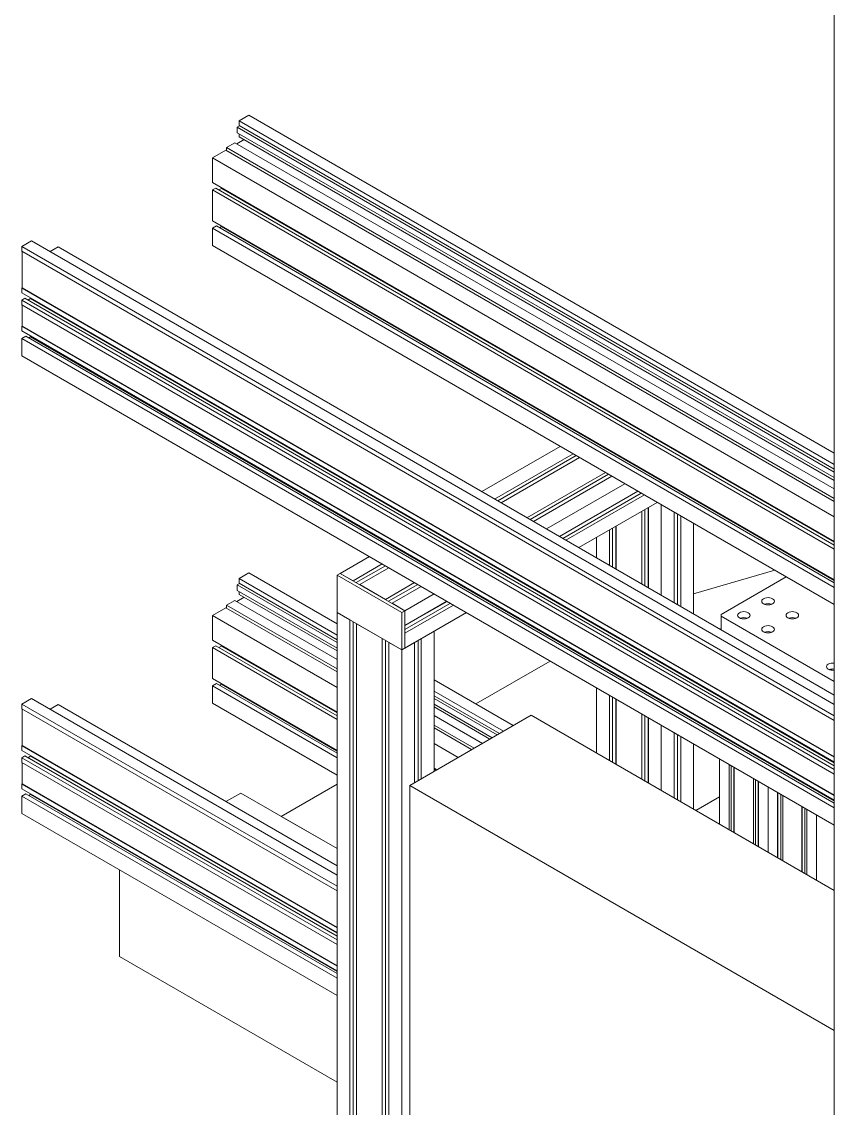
# Model space of a CAD drawing. Header units: millimetres. Extents: x 169 to 14583, y -399 to 10804.
# Drawn here: x 9548 to 10259, y 7561 to 8511 of the extents above; entities that cross this region are included whole.
import ezdxf

# ---------------------------------------------------------------- set-up
doc = ezdxf.new("R2010")
doc.units = ezdxf.units.MM
doc.header["$LTSCALE"] = 35

msp = doc.modelspace()

# ---------------------------------------------------------------- linework, layer by layer
at = {"color": 7, "linetype": 'Continuous', "lineweight": 18}
for p, q in [((10258.84, 6993.664), (10258.84, 8790.053)), ((9738.409, 8424.639), (9746.895, 8429.537)), ((9746.895, 8429.537), (10258.84, 8133.998)), ((9736.642, 8419.128), (9738.763, 8420.352)), ((9736.642, 8414.228), (9736.642, 8419.128)), ((9736.642, 8419.128), (10258.84, 8117.669)), ((9738.409, 8424.639), (10258.84, 8124.201)), ((9738.409, 8420.556), (9738.409, 8424.639)), ((9738.409, 8420.556), (10258.84, 8120.118)), ((9736.253, 8404.614), (9742.653, 8408.308)), ((9736.642, 8414.228), (10258.84, 8112.77)), ((9738.409, 8410.758), (9738.409, 8413.208)), ((9738.409, 8410.758), (10258.84, 8110.32)), ((9715.075, 8392.388), (9726.742, 8399.123)), ((9726.742, 8399.123), (10258.84, 8091.95)), ((9727.343, 8401.348), (9734.626, 8405.553)), ((9727.343, 8398.776), (9727.343, 8401.348)), ((9727.343, 8401.348), (10258.84, 8094.522)), ((9734.626, 8405.553), (10258.84, 8102.931)), ((9715.075, 8392.388), (10258.84, 8078.479)), ((9715.075, 8370.75), (9715.075, 8392.388)), ((9715.075, 8370.75), (10258.84, 8056.841)), ((9715.075, 8364.217), (9717.903, 8365.85)), ((9715.075, 8337.271), (9715.075, 8364.217)), ((9715.075, 8364.217), (10258.84, 8050.308)), ((9717.903, 8365.85), (10258.84, 8053.574)), ((9720.555, 8364.319), (9722.853, 8365.645)), ((9722.853, 8365.645), (9722.853, 8366.259)), ((9722.853, 8365.645), (10258.84, 8056.227)), ((9715.075, 8337.271), (10258.84, 8023.362)), ((9715.075, 8330.739), (9718.61, 8332.78)), ((9715.075, 8330.739), (10258.84, 8016.83)), ((9715.075, 8315.633), (9715.075, 8330.739)), ((9718.61, 8332.78), (10258.84, 8020.912)), ((9721.262, 8331.249), (9722.853, 8332.167)), ((9722.853, 8332.167), (9722.853, 8332.781)), ((9722.853, 8332.167), (10258.84, 8022.749)), ((9548.198, 8314.832), (9556.683, 8319.731)), ((9548.198, 8314.832), (10258.84, 7904.587)), ((9548.198, 8310.749), (9548.198, 8314.832)), ((9556.683, 8319.731), (10258.84, 7914.384)), ((9572.949, 8310.34), (9580.017, 8314.421)), ((9580.017, 8314.421), (10258.84, 7922.545)), ((9715.075, 8315.633), (10258.84, 8001.724)), ((9548.198, 8310.749), (10258.84, 7900.504)), ((9548.48, 8278.659), (9548.48, 8310.586)), ((9548.198, 8278.496), (9548.48, 8278.659)), ((9548.198, 8278.496), (10258.84, 7868.251)), ((9548.198, 8274.413), (9548.198, 8278.496)), ((9548.198, 8274.413), (10258.84, 7864.168)), ((9548.48, 8278.659), (10258.84, 7868.578)), ((9548.198, 8267.881), (9551.026, 8269.514)), ((9548.198, 8263.798), (9548.198, 8267.881)), ((9548.198, 8267.881), (10258.84, 7857.636)), ((9548.198, 8263.798), (10258.84, 7853.553)), ((9551.026, 8269.514), (10258.84, 7860.902)), ((9553.678, 8267.983), (9555.976, 8269.309)), ((9555.976, 8269.309), (9555.976, 8269.923)), ((9555.976, 8269.309), (10258.84, 7863.554)), ((9548.48, 8245.181), (9548.48, 8263.635)), ((9548.198, 8245.018), (9548.48, 8245.181)), ((9548.198, 8240.935), (9548.198, 8245.018)), ((9548.198, 8245.018), (10258.84, 7834.773)), ((9548.48, 8245.181), (10258.84, 7835.099)), ((9548.198, 8240.935), (10258.84, 7830.69)), ((9548.198, 8234.403), (9551.733, 8236.444)), ((9551.733, 8236.444), (10258.84, 7828.24)), ((9554.385, 8234.913), (9555.976, 8235.831)), ((9555.976, 8235.831), (9555.976, 8236.445)), ((9555.976, 8235.831), (10258.84, 7830.076)), ((9548.198, 8219.297), (9548.198, 8234.403)), ((9548.198, 8234.403), (10258.84, 7824.158)), ((9548.198, 8219.297), (10258.84, 7809.052)), ((9950.552, 8100.516), (10019.131, 8140.105)), ((9961.76, 8094.046), (10030.338, 8133.635)), ((9964.589, 8092.413), (10033.167, 8132.002)), ((9967.524, 8090.718), (10036.103, 8130.308)), ((9967.629, 8090.658), (10036.207, 8130.247)), ((9990.044, 8077.718), (10058.623, 8117.307)), ((9992.873, 8076.084), (10061.452, 8115.674)), ((9995.808, 8074.39), (10064.387, 8113.979)), ((9995.913, 8074.329), (10064.492, 8113.919)), ((10007.121, 8067.859), (10075.699, 8107.449)), ((10018.33, 8061.388), (10086.909, 8100.978)), ((10018.438, 8061.326), (10087.016, 8100.916)), ((10021.372, 8059.632), (10089.95, 8099.222)), ((10024.2, 8058), (10092.779, 8097.589)), ((10035.41, 8051.529), (10103.988, 8091.118)), ((10090.442, 8019.759), (10090.442, 8083.298)), ((10093.271, 8018.126), (10093.271, 8084.931)), ((10096.205, 8016.432), (10096.205, 8086.625)), ((10096.311, 8016.371), (10096.311, 8086.686)), ((10107.519, 8009.901), (10107.519, 8089.08)), ((10118.727, 8003.431), (10118.727, 8082.61)), ((10118.833, 8003.369), (10118.833, 8082.548)), ((10121.767, 8001.675), (10121.767, 8080.854)), ((10124.596, 8000.043), (10124.596, 8079.222)), ((10062.158, 8036.087), (10062.158, 8066.97)), ((10064.987, 8034.454), (10064.987, 8068.603)), ((10067.921, 8032.76), (10067.921, 8070.297)), ((10068.027, 8032.699), (10068.027, 8070.358)), ((10135.803, 7993.572), (10135.803, 8072.752)), ((10050.951, 8042.557), (10050.951, 8060.5)), ((9826.798, 8029.074), (9852.254, 8043.769)), ((9838.005, 8022.604), (9863.461, 8037.299)), ((9738.409, 8024.534), (9746.895, 8029.432)), ((9746.895, 8029.432), (9823.969, 7984.938)), ((9826.798, 8029.074), (9823.969, 8027.441)), ((9823.969, 7994.779), (9823.969, 8027.441)), ((9823.969, 8027.441), (9880.538, 7994.785)), ((9838.005, 8022.604), (9826.798, 8029.074)), ((9883.366, 7996.417), (9826.798, 8029.074)), ((9840.834, 8020.971), (9866.29, 8035.666)), ((9843.77, 8019.276), (9869.225, 8033.971)), ((9843.874, 8019.216), (9869.33, 8033.911)), ((10135.803, 8011.12), (10206.834, 8031.747)), ((9736.642, 8019.023), (9738.763, 8020.247)), ((9736.642, 8014.123), (9736.642, 8019.023)), ((9736.642, 8019.023), (9823.969, 7968.609)), ((9738.409, 8020.451), (9738.409, 8024.534)), ((9738.409, 8024.534), (9823.969, 7975.141)), ((9738.409, 8020.451), (9823.969, 7971.059)), ((9866.29, 8006.276), (9843.874, 8019.216)), ((9866.29, 8006.276), (9891.745, 8020.971)), ((9869.118, 8004.642), (9894.574, 8019.338)), ((9872.054, 8002.948), (9897.51, 8017.643)), ((9872.159, 8002.887), (9897.614, 8017.583)), ((10216.73, 8026.033), (10159.916, 7993.235)), ((9736.253, 8004.509), (9742.653, 8008.203)), ((9736.642, 8014.123), (9823.969, 7963.71)), ((9738.409, 8010.653), (9738.409, 8013.103)), ((9738.409, 8010.653), (9823.969, 7961.26)), ((9883.366, 7996.417), (9908.822, 8011.113)), ((9715.075, 7992.283), (9726.742, 7999.018)), ((9726.742, 7999.018), (9823.969, 7942.89)), ((9727.343, 8001.243), (9734.626, 8005.448)), ((9727.343, 7998.671), (9727.343, 8001.243)), ((9727.343, 8001.243), (9823.969, 7945.462)), ((9734.626, 8005.448), (9823.969, 7953.871)), ((9883.366, 7996.417), (9872.159, 8002.887)), ((9883.366, 7983.475), (9920.032, 8004.642)), ((9883.366, 7983.351), (9920.139, 8004.58)), ((9883.366, 7979.964), (9923.073, 8002.886)), ((9883.366, 7976.698), (9925.901, 8001.253)), ((9715.075, 7992.283), (9823.969, 7929.419)), ((9715.075, 7970.645), (9715.075, 7992.283)), ((9880.538, 7962.123), (9823.969, 7994.779)), ((9835.177, 7988.309), (9823.969, 7994.779)), ((9823.969, 7488.524), (9823.969, 7994.779)), ((9835.177, 7482.054), (9835.177, 7988.309)), ((9880.538, 7994.785), (9883.366, 7996.417)), ((9880.538, 7962.123), (9880.538, 7994.785)), ((9883.366, 7983.475), (9883.366, 7996.417)), ((9883.366, 7963.756), (9883.366, 7996.417)), ((9883.366, 7963.756), (9937.111, 7994.782)), ((10159.916, 7993.235), (10159.916, 7991.602)), ((10159.916, 7991.602), (10258.84, 7934.495)), ((10159.916, 7991.602), (10159.916, 7979.653)), ((9838.005, 7483.687), (9838.005, 7986.676)), ((9840.94, 7487.708), (9840.94, 7984.982)), ((9863.461, 7971.981), (9841.046, 7984.921)), ((9841.046, 7478.666), (9841.046, 7984.921)), ((10158.76, 7980.32), (10159.916, 7980.987)), ((9715.075, 7970.645), (9823.969, 7907.781)), ((9863.461, 7465.726), (9863.461, 7971.981)), ((9866.29, 7467.359), (9866.29, 7970.348)), ((9883.366, 7963.756), (9883.366, 7976.698)), ((9894.786, 7847.883), (9894.786, 7970.348)), ((9908.822, 7978.451), (9897.614, 7971.981)), ((9897.614, 7849.516), (9897.614, 7971.981)), ((9908.822, 7855.986), (9908.822, 7978.451)), ((9715.075, 7964.112), (9717.903, 7965.745)), ((9715.075, 7964.112), (9823.969, 7901.249)), ((9715.075, 7937.166), (9715.075, 7964.112)), ((9717.903, 7965.745), (9823.969, 7904.514)), ((9720.555, 7964.214), (9722.853, 7965.54)), ((9722.853, 7965.54), (9722.853, 7966.154)), ((9722.853, 7965.54), (9823.969, 7907.167)), ((9869.224, 7471.379), (9869.224, 7968.654)), ((9869.33, 7462.338), (9869.33, 7968.593)), ((9880.538, 7962.123), (9869.33, 7968.593)), ((9891.745, 7968.593), (9880.538, 7962.123)), ((9883.366, 7963.756), (9880.538, 7962.123)), ((9880.538, 7455.868), (9880.538, 7962.123)), ((9891.745, 7846.128), (9891.745, 7968.593)), ((9891.852, 7846.189), (9891.852, 7968.654)), ((9945.349, 7914.867), (10010.446, 7952.446)), ((9715.075, 7937.166), (9823.969, 7874.303)), ((9715.075, 7930.634), (9718.61, 7932.675)), ((9718.61, 7932.675), (9823.969, 7871.853)), ((9721.262, 7931.144), (9722.853, 7932.062)), ((9722.853, 7932.062), (9722.853, 7932.676)), ((9722.853, 7932.062), (9823.969, 7873.689)), ((9908.822, 7935.954), (9978.084, 7895.97)), ((9715.075, 7930.634), (9823.969, 7867.771)), ((9715.075, 7915.528), (9715.075, 7930.634)), ((9908.822, 7926.157), (9969.598, 7891.071)), ((9908.822, 7922.074), (9966.062, 7889.03)), ((10050.951, 7871.906), (10050.951, 7929.064)), ((10062.158, 7865.436), (10062.158, 7922.594)), ((9548.198, 7914.727), (9556.683, 7919.626)), ((9548.198, 7910.644), (9548.198, 7914.727)), ((9548.198, 7914.727), (9823.969, 7755.528)), ((9556.683, 7919.626), (9823.969, 7765.324)), ((9572.949, 7910.235), (9580.017, 7914.316)), ((9580.017, 7914.316), (9823.969, 7773.485)), ((9715.075, 7915.528), (9823.969, 7852.665)), ((9908.822, 7919.625), (9963.941, 7887.805)), ((9908.822, 7914.726), (9959.698, 7885.356)), ((9908.822, 7912.276), (9957.576, 7884.131)), ((10064.987, 7863.803), (10064.987, 7920.961)), ((10067.921, 7862.109), (10067.921, 7919.267)), ((10068.027, 7862.048), (10068.027, 7919.206)), ((9548.198, 7910.644), (9823.969, 7751.445)), ((9548.48, 7878.554), (9548.48, 7910.481)), ((9993.675, 7904.97), (9887.609, 7843.74)), ((9908.822, 7904.887), (9951.176, 7880.436)), ((10258.84, 7751.894), (9993.675, 7904.97)), ((10090.442, 7849.108), (10090.442, 7906.266)), ((10093.271, 7847.475), (10093.271, 7904.633)), ((10096.205, 7845.781), (10096.205, 7902.939)), ((10096.311, 7845.72), (10096.311, 7902.877)), ((9908.822, 7896.478), (9943.893, 7876.232)), ((9908.822, 7893.906), (9941.665, 7874.946)), ((10107.519, 7839.25), (10107.519, 7896.407)), ((10118.727, 7832.78), (10118.727, 7889.937)), ((10118.833, 7832.718), (10118.833, 7889.876)), ((10121.767, 7831.024), (10121.767, 7888.182)), ((10124.596, 7829.391), (10124.596, 7886.549)), ((9548.198, 7878.391), (9548.48, 7878.554)), ((9548.198, 7874.308), (9548.198, 7878.391)), ((9548.198, 7878.391), (9823.969, 7719.191)), ((9548.198, 7874.308), (9823.969, 7715.109)), ((9548.48, 7878.554), (9823.969, 7719.518)), ((9908.822, 7880.435), (9929.998, 7868.21)), ((10135.803, 7822.921), (10135.803, 7880.079)), ((9548.198, 7867.776), (9551.026, 7869.409)), ((9548.198, 7863.693), (9548.198, 7867.776)), ((9548.198, 7867.776), (9823.969, 7708.576)), ((9551.026, 7869.409), (9823.969, 7711.842)), ((9553.678, 7867.878), (9555.976, 7869.204)), ((9555.976, 7869.204), (9555.976, 7869.818)), ((9555.976, 7869.204), (9823.969, 7714.495)), ((10158.501, 7809.818), (10158.501, 7866.976)), ((9548.198, 7863.693), (9823.969, 7704.494)), ((9548.48, 7845.076), (9548.48, 7863.53)), ((9908.822, 7858.797), (9911.256, 7857.391)), ((9908.822, 7858.183), (9910.725, 7857.084)), ((10166.881, 7804.981), (10166.881, 7862.139)), ((10168.648, 7803.96), (10168.648, 7861.118)), ((10171.123, 7802.532), (10171.123, 7859.689)), ((10171.335, 7802.409), (10171.335, 7859.567)), ((10188.094, 7792.735), (10188.094, 7849.893)), ((10189.862, 7791.714), (10189.862, 7848.872)), ((10192.337, 7790.286), (10192.337, 7847.443)), ((10192.549, 7790.163), (10192.549, 7847.321)), ((9548.198, 7844.913), (9548.48, 7845.076)), ((9548.198, 7840.83), (9548.198, 7844.913)), ((9548.198, 7844.913), (9823.969, 7685.713)), ((9548.198, 7840.83), (9823.969, 7681.631)), ((9548.198, 7834.298), (9551.733, 7836.339)), ((9548.48, 7845.076), (9823.969, 7686.04)), ((9551.733, 7836.339), (9823.969, 7679.18)), ((9555.976, 7835.726), (9555.976, 7836.34)), ((9739.824, 7837.04), (9726.851, 7829.551)), ((9823.969, 7788.464), (9739.824, 7837.04)), ((9775.179, 7816.63), (9823.969, 7844.796)), ((9887.609, 7843.74), (9887.609, 7533.454)), ((9887.609, 7843.74), (10258.84, 7629.433)), ((10200.928, 7842.484), (10200.928, 7785.326)), ((10209.307, 7780.489), (10209.307, 7837.646)), ((10209.519, 7780.366), (10209.519, 7837.524)), ((9548.198, 7834.298), (9823.969, 7675.098)), ((9548.198, 7819.192), (9548.198, 7834.298)), ((9554.385, 7834.808), (9555.976, 7835.726)), ((9555.976, 7835.726), (9823.969, 7681.017)), ((10158.501, 7833.802), (10137.729, 7821.81)), ((10211.994, 7778.937), (10211.994, 7836.095)), ((10213.762, 7835.075), (10213.762, 7777.917)), ((9548.198, 7819.192), (9823.969, 7659.992)), ((10230.52, 7768.242), (10230.52, 7825.4)), ((10230.732, 7768.12), (10230.732, 7825.278)), ((10233.207, 7766.691), (10233.207, 7823.849)), ((10234.975, 7822.829), (10234.975, 7765.671)), ((10243.354, 7817.991), (10243.354, 7760.834)), ((9823.969, 7788.464), (9775.179, 7816.63)), ((9633.758, 7769.799), (9633.758, 7694.155)), ((9633.758, 7694.155), (9823.969, 7584.348))]:
    msp.add_line(p, q, dxfattribs=at)
at = {"color": 7, "linetype": 'Continuous', "lineweight": 18, "flags": 128}
for points in [[(10204.817, 8006.91), (10203.678, 8007.415), (10202.351, 8007.732), (10200.928, 8007.84), (10199.504, 8007.732), (10198.178, 8007.415), (10197.039, 8006.91), (10196.165, 8006.252), (10195.615, 8005.487), (10195.428, 8004.665), (10195.615, 8003.843), (10196.165, 8003.077), (10197.039, 8002.42), (10198.178, 8001.915), (10199.504, 8001.598), (10200.928, 8001.49), (10202.351, 8001.598), (10203.678, 8001.915), (10204.817, 8002.42), (10205.691, 8003.077), (10206.24, 8003.843), (10206.428, 8004.665), (10206.24, 8005.487), (10205.691, 8006.252), (10204.817, 8006.91)], [(10183.604, 7994.664), (10182.465, 7995.168), (10181.138, 7995.486), (10179.715, 7995.594), (10178.291, 7995.486), (10176.965, 7995.168), (10175.826, 7994.664), (10174.952, 7994.006), (10174.402, 7993.24), (10174.215, 7992.419), (10174.402, 7991.597), (10174.952, 7990.831), (10175.826, 7990.174), (10176.965, 7989.669), (10178.291, 7989.352), (10179.715, 7989.244), (10181.138, 7989.352), (10182.465, 7989.669), (10183.604, 7990.174), (10184.478, 7990.831), (10185.027, 7991.597), (10185.215, 7992.419), (10185.027, 7993.24), (10184.478, 7994.006), (10183.604, 7994.664)], [(10226.03, 7994.664), (10224.891, 7995.168), (10223.565, 7995.486), (10222.141, 7995.594), (10220.718, 7995.486), (10219.391, 7995.168), (10218.252, 7994.664), (10217.378, 7994.006), (10216.828, 7993.24), (10216.641, 7992.419), (10216.828, 7991.597), (10217.378, 7990.831), (10218.252, 7990.174), (10219.391, 7989.669), (10220.718, 7989.352), (10222.141, 7989.244), (10223.565, 7989.352), (10224.891, 7989.669), (10226.03, 7990.174), (10226.904, 7990.831), (10227.454, 7991.597), (10227.641, 7992.419), (10227.454, 7993.24), (10226.904, 7994.006), (10226.03, 7994.664)], [(10204.817, 7982.418), (10203.678, 7982.922), (10202.351, 7983.239), (10200.928, 7983.348), (10199.504, 7983.239), (10198.178, 7982.922), (10197.039, 7982.418), (10196.165, 7981.76), (10195.615, 7980.994), (10195.428, 7980.173), (10195.615, 7979.351), (10196.165, 7978.585), (10197.039, 7977.927), (10198.178, 7977.423), (10199.504, 7977.106), (10200.928, 7976.998), (10202.351, 7977.106), (10203.678, 7977.423), (10204.817, 7977.927), (10205.691, 7978.585), (10206.24, 7979.351), (10206.428, 7980.173), (10206.24, 7980.994), (10205.691, 7981.76), (10204.817, 7982.418)], [(10258.84, 7950.595), (10257.496, 7950.691), (10256.073, 7950.583), (10254.746, 7950.266), (10253.607, 7949.761), (10252.733, 7949.104), (10252.184, 7948.338), (10251.996, 7947.516), (10252.184, 7946.695), (10252.733, 7945.929), (10253.607, 7945.271), (10254.746, 7944.767), (10256.073, 7944.449), (10257.496, 7944.341), (10258.84, 7944.437)]]:
    msp.add_lwpolyline(points, dxfattribs=at)
at = {"color": 7, "linetype": 'Continuous', "lineweight": 18}
for centre, radius, start, end in [((10200.928, 7993.933), 8.7, 68.950895, 111.049105), ((10179.715, 7981.687), 8.7, 68.950895, 111.049105), ((10222.141, 7981.687), 8.7, 68.950895, 111.049105), ((10200.928, 7969.441), 8.7, 68.950895, 111.049105), ((10257.488, 7936.681), 8.793, 81.153771, 110.753581)]:
    msp.add_arc(centre, radius, start, end, dxfattribs=at)

doc.saveas('drawing.dxf')
